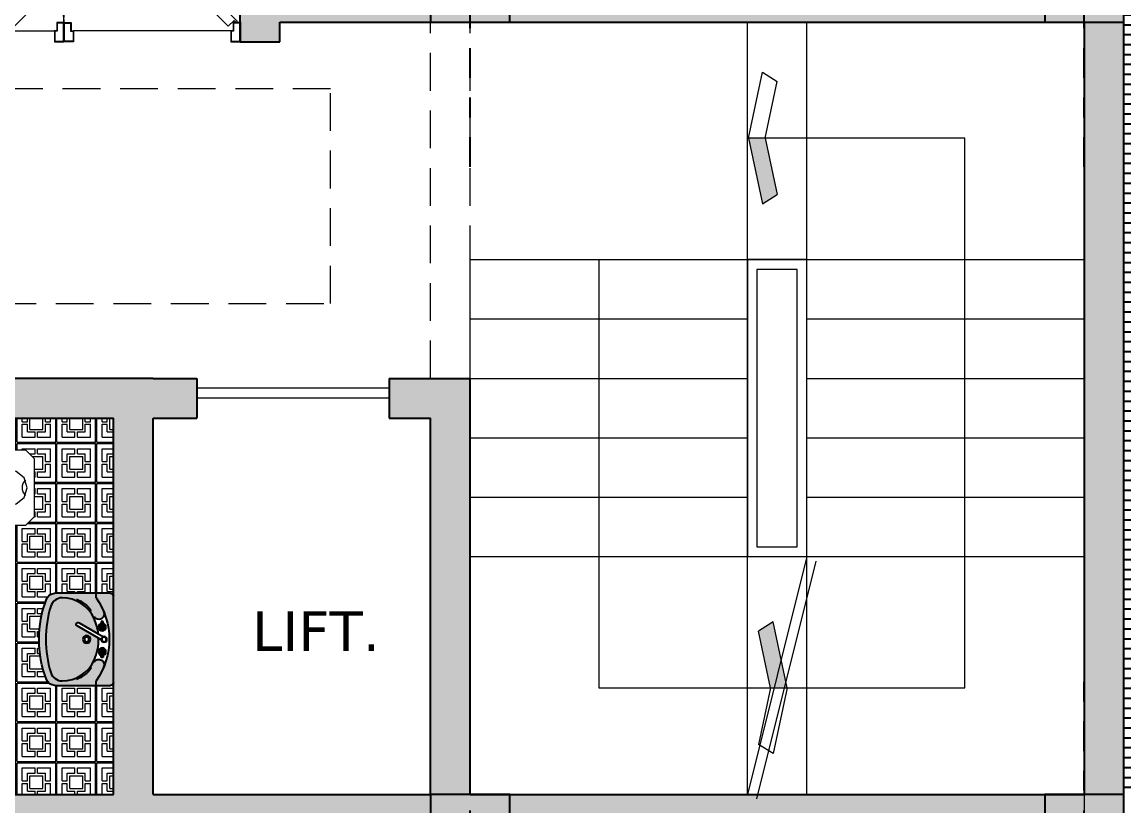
# Model space of a CAD drawing. Header units: inches. Extents: x 37.8 to 126.9, y 5.9 to 51.9.
# Drawn here: x 51.53 to 57.09, y 29.45 to 33.4 of the extents above; entities that cross this region are included whole.
import ezdxf

# ---------------------------------------------------------------- set-up
doc = ezdxf.new("R2010")
doc.units = ezdxf.units.IN
doc.header["$MEASUREMENT"] = 0
doc.linetypes.add('DASHDOT', pattern=[1, 0.5, -0.25, 0, -0.25])
doc.linetypes.add('DASHED2', pattern=[9.524999999999995, 6.349999999999998, -3.174999999999998])
for name, color, linetype, lineweight in [('AX', 31, 'Continuous', 18), ('coulmn', 146, 'Continuous', 13), ('hatch', 45, 'Continuous', 9), ('LAYER1', 8, 'Continuous', 9)]:
    doc.layers.add(name, color=color, linetype=linetype, lineweight=lineweight)
for name, color, linetype in [('cadr', 7, 'Continuous'), ('FUR', 152, 'Continuous'), ('LAYER5', 5, 'Continuous'), ('TEXT.', 7, 'Continuous')]:
    doc.layers.add(name, color=color, linetype=linetype)
doc.styles.add('STYLE7', font='verdana.ttf')

# ---------------------------------------------------------------- blocks, each defined once
blk = doc.blocks.new('DBLDR120K')
for p, q in [((-1.151899999999979, -0.0545432229290555), (-0.938060101079202, -0.054543222929027)), ((-0.0481000000000052, -0.054543222929027), (-0.8418601010792484, -0.054543222929027)), ((-1.139662136069262, -0.0777342904652727), (-0.9708050367219414, -0.2465913898126502))]:
    blk.add_line(p, q)
at = {"linetype": 'Continuous'}
for p, q in [((-1.1800251629206, -0.0960000000000037), (-1.185713041205445, -0.1016878782848494)), ((-1.185713041205445, -0.1016878782848494), (-0.9947586245415037, -0.2926422949488767)), ((-1.168976504262303, -0.1070486586583286), (-1.1800251629206, -0.0960000000000037)), ((-1.139662136069262, -0.0777342904652869), (-1.168602056513208, -0.1066742109092331)), ((-0.402846282338743, -0.4202427088733032), (-0.0603378639307266, -0.0777342904652869)), ((-0.0142869587945427, -0.1016878782848494), (-0.3678440358608839, -0.4552449553511906)), ((-0.0603378639307266, -0.0777342904652869), (-0.0313979434867804, -0.1066742109092331)), ((-0.0310234957376849, -0.1070486586583286), (-0.0199748370793884, -0.0960000000000037)), ((-0.0199748370793884, -0.0960000000000037), (-0.0142869587945427, -0.1016878782848494)), ((-1.000119404914954, -0.2759057580056634), (-0.9708050367219414, -0.2465913898126644)), ((-0.9890707462566296, -0.2869544166639741), (-1.000119404914954, -0.2759057580056634)), ((-0.9947586245415037, -0.2926422949488767), (-0.9890707462566296, -0.2869544166639741)), ((-0.6392886835687932, -0.6566851101034104), (-0.402846282338743, -0.4202427088733032)), ((-0.3678440358608839, -0.4552449553511906), (-0.615335095749231, -0.7027360152396227)), ((-0.6099743153757801, -0.6859994782964094), (-0.6392886835687932, -0.6566851101034104)), ((-0.6210229740341049, -0.6970481369547202), (-0.6099743153757801, -0.6859994782964094)), ((-0.615335095749231, -0.7027360152396227), (-0.6210229740341049, -0.6970481369547202))]:
    blk.add_line(p, q, dxfattribs=at)
for points in [[(-1.151899999999979, -0.054543222929027), (-1.151899999999979, 0), (-1.199999999999988, 0), (-1.199999999999988, -0.0960000000000037), (-1.164399999999971, -0.0960000000000037), (-1.164399999999971, -0.054543222929027)], [(-0.938060101079202, -0.054543222929027), (-0.938060101079202, 2.84e-14), (-0.8899601010792251, 2.84e-14), (-0.8899601010792251, -0.0959999999999752), (-0.9255601010792132, -0.0959999999999752), (-0.9255601010792132, -0.054543222929027)], [(-0.8418601010792484, -0.054543222929027), (-0.8418601010792484, 2.84e-14), (-0.8899601010792251, 2.84e-14), (-0.8899601010792251, -0.0959999999999752), (-0.8543601010792372, -0.0959999999999752), (-0.8543601010792372, -0.054543222929027)], [(-0.0481000000000052, -0.054543222929027), (-0.0481000000000052, 0), (0, 0), (0, -0.0960000000000037), (-0.0356000000000165, -0.0960000000000037), (-0.0356000000000165, -0.054543222929027)], [(-1.153899999999989, -0.0525432229290459), (-1.153899999999989, -0.0020000000000096), (-1.197999999999979, -0.0020000000000096), (-1.197999999999979, -0.0939999999999941), (-1.166399999999981, -0.0939999999999941), (-1.166399999999981, -0.0525432229290459)], [(-0.9360601010792208, -0.0525432229290175), (-0.9360601010792208, -0.0019999999999811), (-0.8919601010792348, -0.0019999999999811), (-0.8919601010792348, -0.0939999999999941), (-0.9235601010792038, -0.0939999999999941), (-0.9235601010792038, -0.0525432229290175)], [(-0.8438601010792297, -0.0525432229290175), (-0.8438601010792297, -0.0019999999999811), (-0.8879601010792157, -0.0019999999999811), (-0.8879601010792157, -0.0939999999999941), (-0.8563601010792465, -0.0939999999999941), (-0.8563601010792465, -0.0525432229290175)], [(-0.0460999999999956, -0.0525432229290459), (-0.0460999999999956, -0.0020000000000096), (-0.0020000000000096, -0.0020000000000096), (-0.0020000000000096, -0.0939999999999941), (-0.03360000000000701, -0.0939999999999941), (-0.03360000000000701, -0.0525432229290459)]]:
    blk.add_lwpolyline(points, close=True, dxfattribs=at)
for centre, radius, start, end in [((-1.665466682153095, -0.1105042385629673), 0.775642205030886, 8.041455000217974, 8.190687392308647), ((-0.1144535200053554, -0.1105042385629673), 0.775642205030886, 171.8093126076913, 171.958544999782), ((-1.154043989753261, -0.0815059652216093), 0.264481336395137, 300.4973953109914, 3.141481608947587), ((-0.1144535200053554, -0.1105042385629673), 0.775642205030886, 178.9285264661404, 233.9660635860275)]:
    blk.add_arc(centre, radius, start, end)
blk = doc.blocks.new('KHALAF')
at = {"layer": 'LAYER1', "linetype": 'Continuous'}
for p, q in [((-0.4239695586224509, -0.023717739297899), (-0.4766089998204879, -0.0763572163324132)), ((-0.07654912845502744, -0.02371762103752163), (-0.4239695586224509, -0.023717739297899)), ((-0.0239096514205083, -0.07635706223555726), (-0.07654912845502744, -0.02371762103752163)), ((-0.4766089998204879, -0.0763572163324132), (-0.4766088349726881, -0.5606402402021587)), ((-0.02390948657270848, -0.5606400861053026), (-0.0239096514205083, -0.07635706223555726)), ((-0.4766089621921847, -0.186900080476596), (-0.3502742603131213, -0.1869000374728246)), ((-0.3555382116002219, -0.1711082015297651), (-0.3239544232455497, -0.5027367832113622)), ((-0.1449803751351135, -0.1711081298568078), (-0.176563937719971, -0.5027367330402931)), ((-0.1502443156712686, -0.1868999693835115), (-0.02390961379220517, -0.1868999263797399)), ((-0.4766089532330642, -0.213219810034736), (-0.3502742513540008, -0.2132197670309596)), ((-0.4766089460657725, -0.2342755936812478), (-0.3502742441867052, -0.2342755506774716)), ((-0.4766089388984769, -0.255331377327755), (-0.3502742370194096, -0.2553313343239835)), ((-0.3502742468744445, -0.2263796318100248), (-0.3502741581791575, -0.4869449544356003)), ((-0.150244306712152, -0.2132196989416513), (-0.02390960483308462, -0.2132196559378798)), ((-0.1502442135373086, -0.4869448863462918), (-0.1502443022325917, -0.2263795637207165)), ((-0.1502442995448564, -0.2342754825881633), (-0.02390959766579296, -0.234275439584387)), ((-0.1502442923775607, -0.2553312662346751), (-0.02390959049849731, -0.2553312232308989)), ((-0.4766089317311812, -0.276387160974267), (-0.3502742298521179, -0.2763871179704906)), ((-0.4766089245638816, -0.2974429446207789), (-0.3502742226848183, -0.2974429016170026)), ((-0.476608917396586, -0.3184987282672907), (-0.3502742155175226, -0.3184986852635144)), ((-0.1502442852102651, -0.2763870498811822), (-0.02390958333120167, -0.2763870068774109)), ((-0.1502442780429654, -0.2974428335276942), (-0.02390957616390204, -0.2974427905239228)), ((-0.1502442708756738, -0.3184986171742061), (-0.02390956899660639, -0.3184985741704299)), ((-0.4766089102292903, -0.3395545119137978), (-0.350274208350227, -0.3395544689100263)), ((-0.4766089030619987, -0.3606102955603098), (-0.3502742011829313, -0.3606102525565336)), ((-0.4766088958947031, -0.3816660792068217), (-0.3502741940156357, -0.3816660362030455)), ((-0.1502442637083781, -0.3395544008207181), (-0.02390956182931075, -0.3395543578169419)), ((-0.1502442565410825, -0.3606101844672252), (-0.02390955466201909, -0.3606101414634538)), ((-0.1502442493737868, -0.381665968113737), (-0.02390954749472345, -0.3816659251099656)), ((-0.4766088887274035, -0.4027218628533337), (-0.3502741868483401, -0.4027218198495574)), ((-0.4766088815601078, -0.4237776464998408), (-0.3502741796810444, -0.4237776034960693)), ((-0.4766088743928122, -0.4448334301463526), (-0.3502741725137488, -0.4448333871425764)), ((-0.1502442422064872, -0.4027217517602489), (-0.02390954032742382, -0.4027217087564729)), ((-0.1502442350391915, -0.4237775354067562), (-0.02390953316012818, -0.4237774924029847)), ((-0.1502442278718999, -0.4448333190532681), (-0.02390952599283253, -0.4448332760494967)), ((-0.4766088672255165, -0.4658892137928646), (-0.3502741653464531, -0.4658891707890883)), ((-0.4766088600582249, -0.4869449974393765), (-0.3502741581791575, -0.4869449544356003)), ((-0.1502442207046042, -0.4658891026997799), (-0.02390951882553689, -0.4658890596960037)), ((-0.1502442135373086, -0.4869448863462918), (-0.02390951165824523, -0.4869448433425158)), ((-0.4239693579381729, -0.6132796814001992), (-0.4766088349726881, -0.5606402402021587)), ((-0.02390948657270848, -0.5606400861053026), (-0.07654892777074547, -0.6132795631398216)), ((-0.4239693579381729, -0.6132796814001992), (-0.07654892777074547, -0.6132795631398216))]:
    blk.add_line(p, q, dxfattribs=at)
blk.add_lwpolyline([(-0.4766088349726881, -0.5606402402021587), (-0.476608834972688, -0.4278972452941861, -0.414213562373103)], format="xyb", dxfattribs=at)
for points in [[(-0.3536455501257845, -0.1909810753383983, 0), (-0.3473503108352647, -0.1304020856643141, 0), (-0.3085609315636967, -0.08344648873078378, 0), (-0.2502593292041479, -0.06582924746073167, 0), (-0.1919577148509529, -0.08344644903956246, 0), (-0.1531683036124366, -0.1304020195656132, 0), (-0.1468730230802739, -0.1909810049539381, 0)], [(-0.2043693090744025, -0.07635712366322692, 0), (-0.220510188390754, -0.08915138155133386, 0), (-0.2399610057480154, -0.09592535558043244, 0), (-0.2605576321711109, -0.09592536259143167, 0), (-0.2800084541400268, -0.08915140180427954, 0), (-0.2961493421665976, -0.07635715490474343, 0)], [(-0.176563937719975, -0.5027367330402979, 0), (-0.1864372155693628, -0.5395843577825165, 0), (-0.2134115373766628, -0.5665586979537003, 0), (-0.2502591553972355, -0.576432000888617, 0), (-0.2871067801394522, -0.5665587230392276, 0), (-0.3140811203106331, -0.5395844012319256, 0), (-0.3239544232455497, -0.5027367832113525, 0)]]:
    blk.add_polyline3d(points, dxfattribs=at)
blk = doc.blocks.new('roshoei')
h = blk.add_hatch(color=253)
h.dxf.hatch_style = 1
h.set_gradient(color1=(174, 178, 188), color2=(236, 236, 239), tint=1, name='SPHERICAL')
h.paths.add_polyline_path([(0.3099999999999312, -0.0200000000004366), (0.309999999999917, -0.1173603684847251), (0.2799999999999585, -0.1173603684846967, 0.0542408528960642), (0.1879860274730163, -0.0664426424170017, 0.0353053274642903), (0.1831379238468571, -0.0644404142740029, 0.1955680909954415), (-0.1831379238471697, -0.0644404142741451, 0.0353053274756757), (-0.1879860274748211, -0.0664426424179681, 0.0542408528950272), (-0.2799999999999869, -0.1173603684846967), (-0.3099999999999738, -0.1173603684847251), (-0.3099999999999596, -0.0200000000004366, -0.2914266731264605), (-0.2984554890835227, -0.0018753012620607, -0.0042390793985672), (-0.2981469619992651, -0.0017345405158551, -0.105273442681482), (-0.2900000000000062, 0), (0.2899999999999494, 0, -0.4142152552575133), (0.3099999999996186, -0.0200001155973269, 1.4449608917e-06)])
h = blk.add_hatch(color=253)
h.dxf.hatch_style = 1
h.set_gradient(color1=(174, 178, 188), color2=(236, 236, 239), tint=1, name='INVSPHERICAL')
h.paths.add_polyline_path([(0.3099999999999312, -0.3954269196583482, -0.1189511798868249), (0.3033964893276675, -0.42279140261482, -0.1153640646256316), (0.2857253564613415, -0.4436316798559973, -0.0713494153281219), (0.2707359219287468, -0.4517298640020046, -0.1782923213663644), (-0.2707359219285763, -0.4517298640025446, -0.3142516724202768), (-0.3099999999999596, -0.3954269196588029), (-0.3099999999999596, -0.1173603684847251), (-0.2799999999999869, -0.1173603684846967, -0.0569466848380328), (-0.1831379238492872, -0.0644404142748272, -0.8792300366133057), (-0.1510904276799607, -0.1308805314884012), (-0.1491618106779668, -0.1344434266452197, 0.2850439984523734), (-0.2800000000001148, -0.3453013582057167, 0.3284062332230245), (-0.223760646421141, -0.4216913554667201, 0.1519320086788026), (0.2237606464210557, -0.4216913554667201, 0.3284062332271949), (0.2800000000000864, -0.3453013582045799, 0.2850439984510457), (0.1491618106779384, -0.1344434266452197), (0.1510904276799323, -0.1308805314884012, -0.8792300365937769), (0.1831379238482213, -0.0644404142745145, -0.0569466848384313), (0.2799999999996601, -0.1173603684846967), (0.309999999999917, -0.1173603684847251)])
h = blk.add_hatch(color=253)
h.dxf.hatch_style = 1
h.set_gradient(color1=(174, 178, 188), color2=(236, 236, 239), tint=1, name='INVSPHERICAL')
h.paths.add_polyline_path([(-0.1044548615626013, -0.075815104605681, 1), (-0.0616785238159849, -0.075815104605681, 1)])
h = blk.add_hatch(color=253)
h.dxf.hatch_style = 1
h.set_gradient(color1=(174, 178, 188), color2=(236, 236, 239), tint=1, name='INVSPHERICAL')
h.paths.add_polyline_path([(0.1044548615623455, -0.075815104605681, 1), (0.0616785238157149, -0.075815104605681, 1)])
h = blk.add_hatch(color=253)
h.dxf.hatch_style = 1
h.set_gradient(color1=(174, 178, 188), color2=(236, 236, 239), tint=1, name='SPHERICAL')
edge = h.paths.add_edge_path()
edge.add_arc((0.1011350465279861, -0.2381249592251891), 0.0126418893553129, 210.0000000008548, 390.0000000008548)
edge.add_line((0.1120832438614201, -0.2318040145473788), (0.0372691189063469, -0.1022221710831559))
edge.add_arc((0, -0.4422286221270042), 0.3420429417127162, 65.94062231202241, 83.74461217358521, ccw=False)
edge.add_arc((0.0446723047524245, -0.3453013582057167), 0.2353276952476492, 9.208633855450898e-12, 66.25122521727599, ccw=False)
edge.add_arc((0.2000000000000455, -0.3453013582056883), 0.08000000000002201, 287.2779897952034, 359.9999999999864, ccw=False)
edge.add_arc((1.0516e-12, 0.2976945932293518), 0.7533823531705087, 252.72201020469458, 287.2779897951401, ccw=False)
edge.add_arc((-0.2000000000004718, -0.3453013582053188), 0.0799999999996037, 180.0000000002715, 252.7220102050407, ccw=False)
edge.add_arc((-0.0446723047525524, -0.3453013582056599), 0.2353276952475103, 113.74877478274499, 180.0000000000093, ccw=False)
edge.add_arc((1.421e-13, -0.4422286221273454), 0.3420429417130582, 88.83763061895121, 114.05937768800419, ccw=False)
edge.add_line((0.0069386082958118, -0.1002560652011653), (0.0901866646706679, -0.2444459039029614))
edge.add_line((0.09018666467066802, -0.2444459039029425), (0.0901868491945426, -0.2444459039030183))
edge = h.paths.add_edge_path(flags=16)
edge.add_arc((-1.42e-14, -0.1803191555245576), 0.0255670812976465, 0, 360, ccw=False)
at = {"layer": 'FUR'}
for p, q in [((-0.2899999999999778, 0), (0.2899999999999494, 0)), ((-0.3099999999999596, -0.3954269196583482), (-0.3099999999999596, -0.0200000000004366)), ((-0.1069037335819445, -0.0694941599285812), (-0.1209923607550678, -0.0694941599285812)), ((-0.1209923607550678, -0.0694941599285812), (-0.1209923607550678, -0.0821360492836902)), ((0.0372691189066075, -0.1022221710831843), (0.0181608325722067, -0.0691256539462302)), ((0.1069037335819161, -0.0694941599285812), (0.120992360754812, -0.0694941599285812)), ((0.120992360754812, -0.0694941599285812), (0.120992360754812, -0.0821360492836902)), ((0.3099999999999312, -0.0200000000004366), (0.3099999999999312, -0.3954269196583482)), ((-0.3099999999999596, -0.1173603684846967), (-0.2799999999999869, -0.1173603684846967)), ((-0.1491618106781658, -0.1344434266447934), (-0.1510904276799607, -0.1308805314884012)), ((-0.1209923607550678, -0.0821360492836902), (-0.1069037335819445, -0.0821360492836902)), ((-0.0037357466185455, -0.0817675433017939), (0.0069386082959113, -0.1002560652011653)), ((0.120992360754812, -0.0821360492836902), (0.1069037335819161, -0.0821360492836902)), ((0.1491618106781374, -0.1344434266447934), (0.1510904276799323, -0.1308805314884012)), ((0.2799999999999585, -0.1173603684846967), (0.3099999999999312, -0.1173603684846967)), ((-0.1872495538386971, -0.1580826299928049), (-0.1947729135377045, -0.1504050865769386)), ((0.1872495538386687, -0.1580826299928049), (0.1947729135374487, -0.1504050865769386))]:
    blk.add_line(p, q, dxfattribs=at)
blk.add_lwpolyline([(0.0901868491945379, -0.2444459039030278, 0.9999999999999998), (0.1120832438614201, -0.2318040145473788), (0.0372691189063517, -0.1022221710831843, -0.0778412115464067), (0.1394451489337172, -0.1299011907119336, -0.2974062407498115), (0.2800000000000722, -0.3453013582056883, -0.3284062332248962), (0.2237606464212831, -0.4216913554674023, -0.1519320086789138), (-0.2237606464212689, -0.4216913554667201, -0.3284062332248962), (-0.280000000000058, -0.3453013582056883, -0.2974062407498115), (-0.1394451489338735, -0.1299011907119905, -0.1104970748615106), (0.0069386082958118, -0.1002560652011653), (0.09018666467066802, -0.2444459039029425)], format="xyb", close=True, dxfattribs=at)
for centre, radius in [((-0.083066692689286, -0.075815104605681), 0.0252837787105129), ((-0.083066692689286, -0.075815104605681), 0.0213881688733073), ((-1.42e-14, -0.0629538835628409), 0.0189628340328846), ((-1.42e-14, -0.0629538835628409), 0.0155565304488197), ((0.0830666926890302, -0.075815104605681), 0.0252837787105129), ((0.0830666926890302, -0.075815104605681), 0.0213881688733073), ((-1.42e-14, -0.1803191555245576), 0.0255670812976465), ((-1.42e-14, -0.1803191555245576), 0.0155670812976465)]:
    blk.add_circle(centre, radius, dxfattribs=at)
for centre, radius, start, end in [((-0.2899999999999778, -0.0200000000004366), 0.02, 90, 180), ((-1.42e-14, -0.5147528069564942), 0.4861283268380614, 54.8317368083488, 125.1682631916512), ((-0.1714017017225302, -0.0997285678440676), 0.0371886097096166, 303.1046004551388, 116.4842478498696), ((0.1714017017225018, -0.0997285678440676), 0.0371886097096166, 63.51575215013035, 236.8953995448613), ((0.2899999999999494, -0.0200000000004366), 0.02, 0, 90), ((-0.0531299149875082, -0.338331628375272), 0.2353276952475209, 127.0058706747654, 157.7265623290583), ((0.0531299149874798, -0.338331628375272), 0.2353276952475209, 22.27343767094164, 52.99412932523449), ((-0.2500000000000142, -0.3954269196583482), 0.06, 180, 249.7816531553551), ((0.2499999999999858, -0.3954269196583482), 0.06, 290.2183468446448, 0), ((-1.42e-14, 0.2833823531700545), 0.7833823531704338, 249.7816531553551, 290.2183468446448)]:
    blk.add_arc(centre, radius, start, end, dxfattribs=at)
blk = doc.blocks.new('ddfdfdfdfd')
at = {"layer": 'LAYER5', "linetype": 'Continuous'}
h = blk.add_hatch(color=1, dxfattribs=at)
h.paths.add_polyline_path([(179.779200237631, -221.4838781835885), (179.579350237631, -221.4838781835885), (179.579350237631, -221.2840281835886), (179.779200237631, -221.2840281835886)])
h.paths.add_polyline_path([(179.779200237631, -221.2840281835886), (179.979050237631, -221.2840281835886), (179.979050237631, -221.4838781835885), (179.779200237631, -221.4838781835885)])
h.paths.add_polyline_path([(179.779200237631, -221.4838781835885), (179.979050237631, -221.4838781835885), (179.979050237631, -221.6837281835885), (179.779200237631, -221.6837281835885)])
h.paths.add_polyline_path([(179.779200237631, -221.6837281835885), (179.579350237631, -221.6837281835885), (179.579350237631, -221.4838781835885), (179.779200237631, -221.4838781835885)])
at = {"layer": 'LAYER5', "color": 1, "linetype": 'DASHDOT', "ltscale": 0.3}
for p, q in [((179.779200237631, -222.4153741609331), (179.779200237631, -220.6240357384027)), ((180.6361364686338, -221.4838781835885), (178.8983495007696, -221.4838781835885))]:
    blk.add_line(p, q, dxfattribs=at)
at = {"layer": 'LAYER5', "color": 1, "linetype": 'Continuous'}
blk.add_lwpolyline([(179.979050237631, -221.2840281835886), (179.579350237631, -221.2840281835886), (179.579350237631, -221.6837281835885), (179.979050237631, -221.6837281835885), (179.979050237631, -221.2840281835886)], dxfattribs=at)
blk = doc.blocks.new('axxxxx')
at = {"layer": 'AX'}
h = blk.add_hatch(color=1, dxfattribs=at)
h.dxf.hatch_style = 1
h.paths.add_polyline_path([(241.7899809043142, -225.3813343091403), (241.7899809043142, -225.1814843091403), (238.4902809043141, -225.1814843091403), (238.4902809043141, -225.3813343091403)])
at = {"layer": 'AX', "color": 1}
blk.add_lwpolyline([(238.4902809043141, -225.3813343091403), (241.7899809043142, -225.3813343091403), (241.7899809043142, -225.1814843091403), (238.4902809043141, -225.1814843091403)], close=True, dxfattribs=at)
for p in [(58.9109306666831, 0.401416750717118), (62.01063066668291, 0.401416750717317), (58.9109306666831, -3.897456125551741), (62.01063066668317, -3.897456125551741)]:
    blk.add_blockref('ddfdfdfdfd', p)
blk = doc.blocks.new('FLASH2')
at = {"linetype": 'Continuous'}
blk.add_hatch(color=0, dxfattribs=at).paths.add_polyline_path([(-0.0840537206973977, 2.842170943040401e-14), (0, -2.842170943040401e-14), (-0.06970265800953257, 0.3323853737698244), (-0.1439239611901542, 0.2854983272106324)])
at = {"color": 0, "linetype": 'Continuous'}
for p, q in [((-0.0697026580095326, 0.3323853737697959), (-0.1439239611901542, 0.2854983272106324)), ((-0.0840537206974261, 0), (-0.1439239611901542, 0.2854983272106324)), ((0, 0), (-0.0697026580095326, 0.3323853737697959)), ((-0.0840537206974261, 0), (-0.1439239611901542, -0.2854983272106324)), ((-0.0840537206974261, 0), (0, 0)), ((0, 0), (-0.0697026580095326, -0.3323853737697959)), ((-0.0697026580095326, -0.3323853737697959), (-0.1439239611901542, -0.2854983272106324))]:
    blk.add_line(p, q, dxfattribs=at)

msp = doc.modelspace()

# ---------------------------------------------------------------- hatches: boundary and pattern name
h = msp.add_hatch(color=5)
h.dxf.hatch_style = 1
h.paths.add_polyline_path([(43.98717819297352, 43.75630079493392), (43.78717819297353, 43.75630079493392), (43.78717819297353, 20.75630079493386), (44.92447685157904, 20.75630079493386), (44.92447685157904, 20.95630079493391), (43.98717819297352, 20.95630079493391), (43.98717819297352, 32.05378889439636), (45.50225381504896, 32.05378889439648), (45.50225381504893, 31.55378889439636), (45.93166121359306, 31.55378889439636), (45.93166121359306, 32.05378889439636), (47.28717819297356, 32.05378889439648), (47.28717819297356, 32.75378889439629), (47.18717819297356, 32.75378889439629), (47.18717819297353, 32.15378889439638), (45.78717819297353, 32.15378889439638), (45.78717819297356, 33.55378889439636), (47.28717819297356, 33.55378889439636), (47.28717819297356, 34.25378889439641), (47.18717819297353, 34.25378889439641), (46.8968056858653, 34.25378927514363), (46.8968056858653, 34.15378889439638), (47.18717819297353, 34.15378889439638), (47.18717819297353, 33.65378889439638), (44.787039465856, 33.65380457058588), (44.787039465856, 33.55380457058585), (45.68717819297353, 33.55378889439636), (45.68717819297353, 32.15378889439638), (43.98717819297352, 32.15378889439638)])
h.paths.add_polyline_path([(45.57725381504892, 32.05378889439648), (45.85666121359307, 32.05378889439648), (45.8566612135931, 31.87878889439641), (45.57725381504889, 31.87878889439641)], flags=16)
h.paths.add_polyline_path([(45.57725381504889, 31.82878889439634), (45.8566612135931, 31.82878889439634), (45.85666121359307, 31.62878889439641), (45.57725381504892, 31.62878889439629)], flags=16)
h.paths.add_polyline_path([(49.38717819297358, 32.1054584065305), (49.18717819297353, 32.1054584065305), (49.18717819297353, 20.95630079493391), (47.82784051532417, 20.95630079493391), (47.82784051532417, 20.75630079493386), (48.26891627413534, 20.75630079493386), (48.26891627413534, 20.61630079493388), (50.77497273896333, 20.61630079493376), (50.77497273896333, 20.75630079493386), (49.38717819297352, 20.75630079493386)])
h.paths.add_polyline_path([(56.87882149293526, 21.95630079493391), (56.67882149293527, 21.95630079493391), (56.67882149293527, 20.75630079493386), (54.82717819297349, 20.75630079493386), (54.82717819297349, 25.20630079493391), (54.7271781929735, 25.20630079493391), (54.72717819297347, 20.61630079493388), (56.87882149293526, 20.61630079493388)])
h.paths.add_polyline_path([(59.02717819297351, 29.39545840653047), (58.82717819297349, 29.39545840653047), (58.82717819297349, 25.4563007949338), (57.7271781929735, 25.4563007949338), (57.72717819297353, 26.50545840653048), (55.82717819297355, 26.50545840653048), (55.82717819297355, 26.40545840653057), (57.62717819297353, 26.40545840653046), (57.62717819297347, 25.05630079493382), (55.92717819297351, 25.05630079493393), (55.92717819297351, 25.60545840653062), (55.82717819297352, 25.6054584065305), (55.82717819297352, 24.9563007949338), (58.82717819297349, 24.9563007949338), (58.82717819297349, 22.88769061313464), (58.82717819297352, 20.61630079493388), (58.82882149293525, 20.61630079493388), (59.02717819297348, 20.61630079493388)])
h.paths.add_polyline_path([(58.82717819297349, 25.35630079493389), (58.82717819297349, 25.05630079493382), (57.7271781929735, 25.05630079493382), (57.7271781929735, 25.35630079493389)], flags=16)
h.paths.add_polyline_path([(57.08717819297351, 33.60463128279959), (54.78033725340771, 33.60463128279947), (54.78033725340771, 33.60050334396148), (54.01110648417674, 33.60050334396148), (52.62717819297359, 33.60463128279947), (52.62717819297347, 33.40463128279943), (52.62717819297347, 33.30545840653021), (52.82717819297346, 33.30545840653021), (52.82717819297346, 33.40463128279943), (56.88717819297352, 33.40463128279966), (56.88717819297355, 29.50545840653048), (53.78717819297353, 29.50545840653048), (53.78717819297353, 31.6054584065305), (53.58717819297357, 31.6054584065305), (53.37894586949056, 31.6054584065305), (53.37894586949056, 31.40545840653046), (53.58717819297354, 31.40545840653046), (53.58717819297357, 29.50545840653048), (52.18717819297351, 29.50545840653048), (52.18717819297351, 31.40545840653046), (52.40808345542771, 31.40545840653046), (52.40808345542771, 31.60545840653039), (52.18717819297351, 31.6054584065305), (50.58717819297354, 31.60545840653039), (50.58717819297351, 30.30545840653043), (50.68717819297351, 30.30545840653043), (50.68717819297351, 31.40545840653046), (51.98717819297349, 31.40545840653046), (51.98717819297349, 29.50545840653048), (50.58717819297357, 29.50545840653048), (50.58717819297357, 29.40545840653046), (50.58717819297357, 28.81851437019635), (50.58717819297357, 28.4349992889445), (50.98717819297354, 28.4349992889445), (50.98717819297354, 29.40545840653057), (51.78747819297351, 29.40545840653057), (51.78747819297351, 29.30560840653051), (54.7271781929735, 29.30545840653055), (54.72717819297347, 27.30545840653055), (54.32717819297349, 27.30545840653055), (54.32717819297349, 26.80545840653055), (54.72717819297347, 26.80545840653055), (54.7271781929735, 26.40545840653046), (54.82717819297349, 26.40545840653046), (54.82717819297349, 29.30545840653055), (57.08717819297354, 29.30545840653055)])
h.paths.add_polyline_path([(54.72717819297347, 27.20545840653041), (54.72717819297347, 26.90545840653046), (54.42717819297349, 26.90545840653046), (54.42717819297349, 27.20545840653052)], flags=16)
h.paths.add_polyline_path([(50.88717819297355, 29.40545840653057), (50.88717819297355, 28.53499928894441), (50.68717819297359, 28.53499928894441), (50.68717819297348, 29.40545840653046)], flags=16)
h.paths.add_polyline_path([(57.08717819297351, 35.50463128279968), (55.82717819297346, 35.50463128279968), (55.82717819297349, 38.18924557511583), (55.7271781929735, 38.18924557511583), (55.7271781929735, 36.90463128279966), (55.16969464075038, 36.90463128279966), (55.16969464075044, 36.40463128279966), (55.7271781929735, 36.40463128279966), (55.7271781929735, 33.60463128279959), (55.92717819297346, 33.60463128279959), (55.92717819297343, 35.30463128279975), (57.08717819297351, 35.30463128279963)])
h.paths.add_polyline_path([(55.72717819297353, 36.50463128279968), (55.54843641686199, 36.50463128279968), (55.54843641686196, 36.80463128279963), (55.7271781929735, 36.80463128279975)], flags=16)
h.paths.add_polyline_path([(55.44843641686199, 36.50463128279968), (55.26969464075043, 36.50463128279968), (55.26969464075037, 36.80463128279963), (55.44843641686194, 36.80463128279963)], flags=16)
h.paths.add_polyline_path([(51.42717819297351, 41.8563007949336), (49.99717819297351, 41.85630079493383), (49.99717819297351, 43.75630079493392), (49.79717819297352, 43.75630079493392), (49.79717819297352, 41.65630079494839), (50.17188870731431, 41.65630079491929), (51.22717819297347, 41.65630079494731), (51.22717819297347, 39.62769061312828), (51.22717819297347, 39.58769061312013), (51.2271781929735, 36.40422692306744), (48.58717819297345, 36.40422692306755), (48.58717819297348, 37.00422692306758), (48.48717819297352, 37.00422692306758), (48.48717819297352, 36.30422692306765), (50.92717819297351, 36.30422692306753), (50.92717819297337, 34.90545840653023), (48.58717819297345, 34.90545840653046), (48.58717819297348, 35.50422692306769), (48.48717819297352, 35.50422692306758), (48.48717819297354, 34.70545840653041), (48.98717819297357, 34.70545840653041), (48.98717819297349, 33.30545840653043), (51.42717819297351, 33.30545840653021), (51.42717819297351, 33.90545840653023), (51.32717819297361, 33.90545840653023), (51.32717819297358, 33.50545840653025), (49.18717819297345, 33.50545840653037), (49.18717819297348, 34.70545840653041), (51.42717819297351, 34.7054584065303), (51.42717819297351, 34.90545840653012), (51.42717819297346, 35.61250434826913), (51.02747213194203, 35.61250434826913), (51.02747213194209, 36.31188860653778), (51.42717819297351, 36.31188860653778)])
h.paths.add_polyline_path([(51.32717819297343, 35.5125043482691), (51.32717819297338, 34.9073752359749), (51.02747213194195, 34.91312009000048), (51.02747213194203, 35.5125043482691)], flags=16)
h.paths.add_polyline_path([(59.02717819297348, 43.75630079493392), (57.47776046651734, 43.75630079493392), (57.47776046651734, 43.55630079493842), (57.77188870731425, 43.55630079491955), (58.82717819297341, 43.55630079494763), (58.82717819297341, 41.52769061312854), (58.82717819297341, 41.48769061312039), (58.82717819297349, 39.65378889439638), (56.82717819297346, 39.65378889439638), (56.82717819297343, 39.00463128279968), (57.1771781929734, 39.00463128279979), (57.17717819297337, 39.55378889439636), (58.82717819297346, 39.55378889439636), (58.82717819297346, 38.20463128279972), (56.82717819297346, 38.20463128279972), (56.82717819297346, 38.1046312827997), (58.82717819297346, 38.1046312827997), (58.82717819297349, 35.39706304606274), (59.02717819297348, 35.39706304606274)])
h.paths.add_polyline_path([(57.07717819297341, 39.10463128279982), (56.92717819297343, 39.1046312827997), (56.9271781929734, 39.55378889439636), (57.07717819297338, 39.55378889439636)], flags=16)
at = {"layer": 'cadr', "true_color": 0xbf8b78}
h = msp.add_hatch(dxfattribs=at)
h.set_pattern_fill('ANSI31', color=23, scale=0.4, angle=135)
h.set_pattern_definition([(180, (-155.6415839251798, 296.6912284299565), (-3.469446951953614e-18, -0.05), [])])
h.paths.add_polyline_path([(59.02717819297348, 35.39706304606274), (58.82717819297349, 35.39706304606274), (57.08717819297351, 35.39706304606274), (57.08717819297351, 35.30463128279963), (55.92717819297343, 35.30463128279975), (55.92717819297346, 33.60463128279959), (56.68717819297331, 33.60463128279959), (56.68717819297331, 33.80433128279959), (57.0868781929733, 33.80433128279959), (57.0868781929733, 33.40463128279966), (57.08717819297354, 29.50545840653048), (58.82717819297349, 29.50545840653048), (59.02717819297345, 29.50545840653048)])
h.paths.add_polyline_path([(58.58701569930784, 31.42330790494647, -1), (58.34898573653786, 31.42330790494647, -1)], flags=16)
h.paths.add_polyline_path([(57.23324962154493, 34.54873821999105), (57.80110676440208, 34.54873821999105), (57.80110676440208, 34.77373821999107), (57.23324962154493, 34.77373821999107)], flags=24)
h.paths.add_polyline_path([(57.44244718638757, 31.40817786331435), (58.39644315683753, 31.40817786331435), (58.39644315683753, 31.72066946841836), (57.44244718638757, 31.72066946841836)], flags=24)
h.paths.add_polyline_path([(57.60669205046983, 31.9999469738964), (58.50762959244432, 31.9999469738964), (58.50762959244432, 32.32493824320467), (57.60669205046983, 32.32493824320467)], flags=24)
at = {"layer": 'hatch', "true_color": 0x7aafdf}
h = msp.add_hatch(dxfattribs=at)
h.set_pattern_fill('AR-TILE03', color=143, scale=0.013, pattern_type=2)
h.set_pattern_definition([(0, (-113.3266735226721, 251.723801026307), (0, 0.2015), [0.195, -0.0065]), (90, (-113.3266735226721, 251.723801026307), (-0.2015, 1.233831650140958e-17), [0.195, -0.0065]), (0, (-113.3266735226721, 251.918801026307), (0, 0.2015), [0.195, -0.0065]), (90, (-113.1316735226721, 251.723801026307), (-0.2015, 1.233831650140958e-17), [0.195, -0.0065]), (0, (-113.300673522672, 251.749801026307), (0, 0.2015), [0.065, -0.013, 0.065, -0.0585]), (90, (-113.300673522672, 251.749801026307), (-0.2015, 1.233831650140958e-17), [0.065, -0.013, 0.065, -0.0585]), (0, (-113.300673522672, 251.892801026307), (0, 0.2015), [0.065, -0.013, 0.065, -0.0585]), (90, (-113.1576735226721, 251.749801026307), (-0.2015, 1.233831650140958e-17), [0.065, -0.013, 0.065, -0.0585]), (0, (-113.2616735226721, 251.788801026307), (0, 0.2015), [0.065, -0.1365]), (90, (-113.2616735226721, 251.788801026307), (-0.2015, 1.233831650140958e-17), [0.065, -0.1365]), (0, (-113.2616735226721, 251.853801026307), (0, 0.2015), [0.065, -0.1365]), (90, (-113.1966735226721, 251.788801026307), (-0.2015, 1.233831650140958e-17), [0.065, -0.1365]), (90, (-113.235673522672, 251.749801026307), (-0.2015, 1.233831650140958e-17), [0.026, -0.091, 0.026, -0.0585]), (90, (-113.2226735226721, 251.749801026307), (-0.2015, 1.233831650140958e-17), [0.026, -0.091, 0.026, -0.0585]), (0, (-113.300673522672, 251.814801026307), (0, 0.2015), [0.026, -0.091, 0.026, -0.0585]), (0, (-113.300673522672, 251.827801026307), (0, 0.2015), [0.026, -0.091, 0.026, -0.0585]), (0, (-113.274673522672, 251.775801026307), (0, 0.2015), [0.039, -0.013, 0.039, -0.1105]), (0, (-113.274673522672, 251.866801026307), (0, 0.2015), [0.039, -0.013, 0.039, -0.1105]), (90, (-113.274673522672, 251.775801026307), (-0.2015, 1.233831650140958e-17), [0.039, -0.013, 0.039, -0.1105]), (90, (-113.183673522672, 251.775801026307), (-0.2015, 1.233831650140958e-17), [0.039, -0.013, 0.039, -0.1105])])
h.paths.add_polyline_path([(51.64838079497198, 30.4909404933186, -0.3142516724193463), (51.69060800322973, 30.52038855187199), (51.97217819297316, 30.52038855187199, -0.4142135623730647), (51.98717819297315, 30.505388551872), (51.98717819297349, 31.40545840653046), (50.68717819297351, 31.40545840653046), (50.68717819297351, 30.30545840653043), (50.6609518031793, 30.30545840653043), (50.66095300847292, 30.29007036027623, -0.4205359574001417), (51.43014898630676, 29.52101892522127), (51.43014947089529, 29.51483215830855), (51.04558160293652, 29.51480203640826), (50.66101373497779, 29.51477191450785), (50.66101446447337, 29.50545840653048), (51.98717819297349, 29.50545840653048), (51.98717819297315, 30.07038855187206, -0.4142135623730951), (51.97217819297316, 30.05538855187207), (51.69060800322973, 30.05538855187207, -0.3142516724206121), (51.6483807949717, 30.08483661042534, -0.1782923213664915)])
h.paths.add_polyline_path([(51.13284377538113, 30.86223945068743), (51.08831080812763, 30.90677244825862), (51.08831090817606, 31.2006901321803), (51.13284390574728, 31.24522309943383), (51.5425473439411, 31.24522295997237), (51.5870803111946, 31.20068996240106), (51.58708021114617, 30.90677227847949), (51.54254721357495, 30.86223931122596)], flags=16)
h.paths.add_polyline_path([(51.41562825008114, 30.96911851221832), (51.40894830293561, 30.96975469995529), (51.40894830271907, 30.96911851449217)], flags=0)
h.paths.add_polyline_path([(51.54050219288246, 31.01748819190392), (51.53172333266582, 31.02856337287166), (51.5259925618399, 31.04501876825738), (51.52599256777123, 31.0624435142113), (51.53172334979985, 31.07889890569551), (51.54050221755639, 31.08997408068662), (51.53654972270482, 31.10305429831023), (51.49682531003981, 31.13587014021802), (51.44557548840126, 31.14119594754824), (51.37332197302132, 31.13431468518708), (51.37332197439284, 31.13834385978625), (51.41562830768453, 31.13834384538542), (51.44902804557665, 31.14152476133144), (51.4490280453426, 31.14083716282506), (51.49682531003981, 31.13587014021802), (51.53654972270482, 31.10305429831023), (51.5514538752405, 31.05373113256736)], flags=0)

# ---------------------------------------------------------------- linework, layer by layer
for p, q in [((52.62717819297347, 33.40463128279943), (52.62717819297359, 33.60463128279947)), ((52.62717819297347, 33.40463128279943), (52.62717819297347, 33.30545840653021)), ((52.82717819297346, 33.40463128279943), (56.88717819297352, 33.40463128279966)), ((52.82717819297346, 33.30545840653021), (52.82717819297346, 33.40463128279943)), ((56.88717819297355, 29.50545840653048), (56.88717819297352, 33.40463128279966)), ((57.08717819297354, 29.30545840653055), (57.08717819297351, 33.40463128279966)), ((52.62717819297347, 33.30545840653021), (52.82717819297346, 33.30545840653021)), ((52.18717819297351, 31.6054584065305), (50.58717819297354, 31.60545840653039)), ((52.18717819297351, 31.6054584065305), (52.40808345542774, 31.60545840653039)), ((52.40808345542771, 31.6054584065305), (52.40808345542771, 31.40545840653046)), ((53.37894586949056, 31.6054584065305), (53.5871781929736, 31.6054584065305)), ((53.37894586949056, 31.6054584065305), (53.37894586949056, 31.40545840653057)), ((53.58717819297357, 31.6054584065305), (53.7871781929735, 31.6054584065305)), ((53.78717819297353, 29.50545840653048), (53.78717819297353, 31.6054584065305)), ((50.68717819297351, 31.40545840653046), (51.98717819297349, 31.40545840653046)), ((51.98717819297349, 29.50545840653048), (51.98717819297349, 31.40545840653046)), ((52.18717819297351, 29.50545840653048), (52.18717819297351, 31.40545840653046)), ((52.18717819297351, 31.40545840653046), (52.40808345542774, 31.40545840653046)), ((53.37894586949056, 31.40545840653046), (53.5871781929736, 31.40545840653046)), ((53.58717819297357, 29.50545840653048), (53.58717819297354, 31.40545840653046)), ((50.58717819297357, 29.50545840653048), (51.98717819297349, 29.50545840653048)), ((52.18717819297348, 29.50545840653048), (53.58717819297357, 29.50545840653048)), ((53.7871781929735, 29.50545840653048), (56.88717819297355, 29.50545840653048))]:
    msp.add_line(p, q)
at = {"layer": 'coulmn'}
for p, q in [((55.18717819297348, 29.50545840653048), (55.18717819297345, 33.40463128279966)), ((55.48717819297352, 29.50545840653048), (55.48717819297349, 33.40463128279966)), ((53.7871781929735, 32.20545840653064), (55.18717819297345, 32.20545840653064)), ((53.78717819297353, 31.60545840653062), (53.78717819297353, 32.20545840653064)), ((55.18717819297345, 32.20545840653064), (55.48717819297346, 32.20545840653064)), ((55.48717819297349, 32.20545840653064), (56.88717819297355, 32.20545840653052)), ((53.7871781929735, 31.90545840653057), (55.18717819297345, 31.90545840653057)), ((53.7871781929735, 31.6054584065305), (53.78717819297347, 31.90545840653057)), ((55.48717819297349, 31.90545840653057), (56.88717819297355, 31.90545840653057)), ((53.7871781929735, 31.60545840653062), (55.18717819297345, 31.60545840653062)), ((55.48717819297349, 31.60545840653062), (56.88717819297355, 31.6054584065305)), ((53.37894586949056, 31.55545840653055), (52.40808345542774, 31.55545840653055)), ((53.37894586949056, 31.50545840653048), (52.40808345542774, 31.50545840653048)), ((53.7871781929735, 31.30545840653055), (55.18717819297345, 31.30545840653055)), ((55.48717819297349, 31.30545840653055), (56.88717819297355, 31.30545840653055)), ((53.7871781929735, 31.00545840653059), (55.18717819297345, 31.00545840653059)), ((55.48717819297349, 31.00545840653059), (56.88717819297355, 31.00545840653048)), ((53.7871781929735, 30.70545840653052), (56.88717819297355, 30.70545840653052)), ((55.48717819297349, 30.70545840653052), (55.18717819297348, 29.50545840653048)), ((55.53189955252347, 30.68309772675549), (55.23189955252346, 29.48309772675556))]:
    msp.add_line(p, q, dxfattribs=at)
msp.add_lwpolyline([(54.43717819297348, 32.20545840653064), (54.43717819297348, 30.04333180112441), (56.28353588313578, 30.04333180112441), (56.28353588313578, 32.81865278585202), (55.18717819297345, 32.81865278585202)], dxfattribs=at)
for points in [[(55.48717819297346, 32.20545840653064), (55.18717819297345, 32.20545840653064), (55.18717819297348, 30.70545840653052), (55.48717819297349, 30.70545840653052)], [(55.43717819297345, 32.15545840653068), (55.23454034905552, 32.15545840653057), (55.23454034905555, 30.75545840653059), (55.43717819297348, 30.75545840653048)]]:
    msp.add_lwpolyline(points, close=True, dxfattribs=at)
at = {"layer": 'LAYER1', "linetype": 'DASHED2', "ltscale": 0.03}
for p, q in [((53.58717819297354, 31.6054584065305), (53.58717819297343, 33.40463128279954)), ((53.78717819297353, 31.6054584065305), (53.78717819297341, 33.40463128279954))]:
    msp.add_line(p, q, dxfattribs=at)
msp.add_lwpolyline([(53.08319209477114, 33.06702820379884), (49.66271827121855, 33.06702820379884), (49.66271827121855, 31.98375664895265), (53.08319209477114, 31.98375664895265)], close=True, dxfattribs=at)

# ---------------------------------------------------------------- block references
msp.add_blockref('axxxxx', (-184.9028027113406, 254.6869427156709))
at = {"layer": 'coulmn'}
for p, rotation in [((55.19263058465717, 32.81865271518167), 180.0000000058363), ((55.38717819297349, 30.04333180112441), 5.836316529285683e-09)]:
    msp.add_blockref('FLASH2', p, dxfattribs=dict(at, rotation=rotation))
at = {"layer": 'FUR', "xscale": -0.7500000000000002, "yscale": 0.7500000000000002, "zscale": 0.7500000000000002, "rotation": 270}
msp.add_blockref('roshoei', (51.98717819297349, 30.28788855187203), dxfattribs=at)
at = {"layer": 'LAYER1', "linetype": 'ByBlock', "xscale": -1, "rotation": 180}
msp.add_blockref('DBLDR120K', (52.62717819297345, 33.30545840653021), dxfattribs=at)
at = {"layer": 'LAYER1', "xscale": -0.8460000000000036, "yscale": 0.8460000000000036, "zscale": 0.8460000000000036, "rotation": 269.9999999999692}
msp.add_blockref('KHALAF', (51.60714541859238, 31.26545052507403), dxfattribs=at)

# ---------------------------------------------------------------- texts
at = {"layer": 'TEXT.', "ltscale": 0.2, "insert": (52.68593189578556, 30.42949323110749), "char_height": 0.2, "width": 0.2942947796771135, "attachment_point": 1, "style": 'STYLE7'}
msp.add_mtext('LIFT.', dxfattribs=at)

doc.saveas('drawing.dxf')
